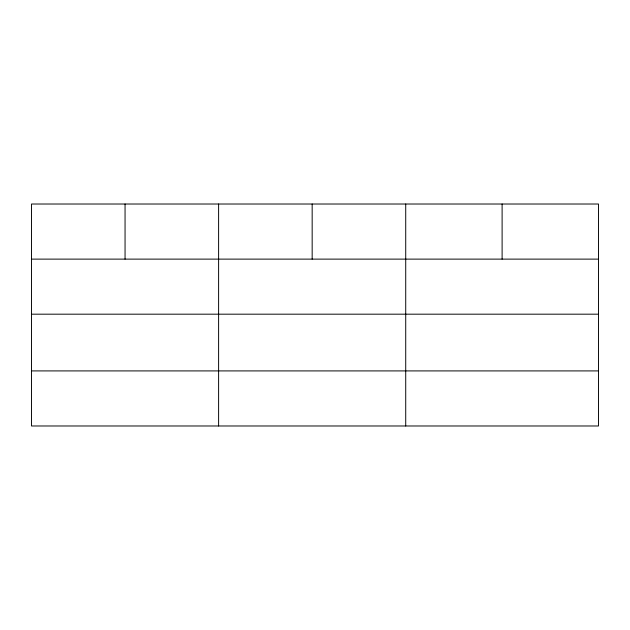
<?xml version="1.0" encoding="UTF-8"?>
<svg xmlns="http://www.w3.org/2000/svg" width="630" height="630" viewBox="0 0 630 630"><rect width="100%" height="100%" fill="white"/><g stroke="black" fill="none" stroke-linecap="round" stroke-linejoin="round"><path stroke-width="0.94" d="M598.5 314.181L598.5 204.018L31.5 204.018L31.5 425.982L598.5 425.982L598.5 314.181L31.5 314.181M31.5 259.119L598.5 259.119M31.5 370.912L598.5 370.912M502.11 204.018L502.11 259.119M405.72 204.018L405.72 425.982M312.165 204.018L312.165 259.119M218.61 204.018L218.61 425.982M125.055 204.018L125.055 259.119"/></g></svg>
